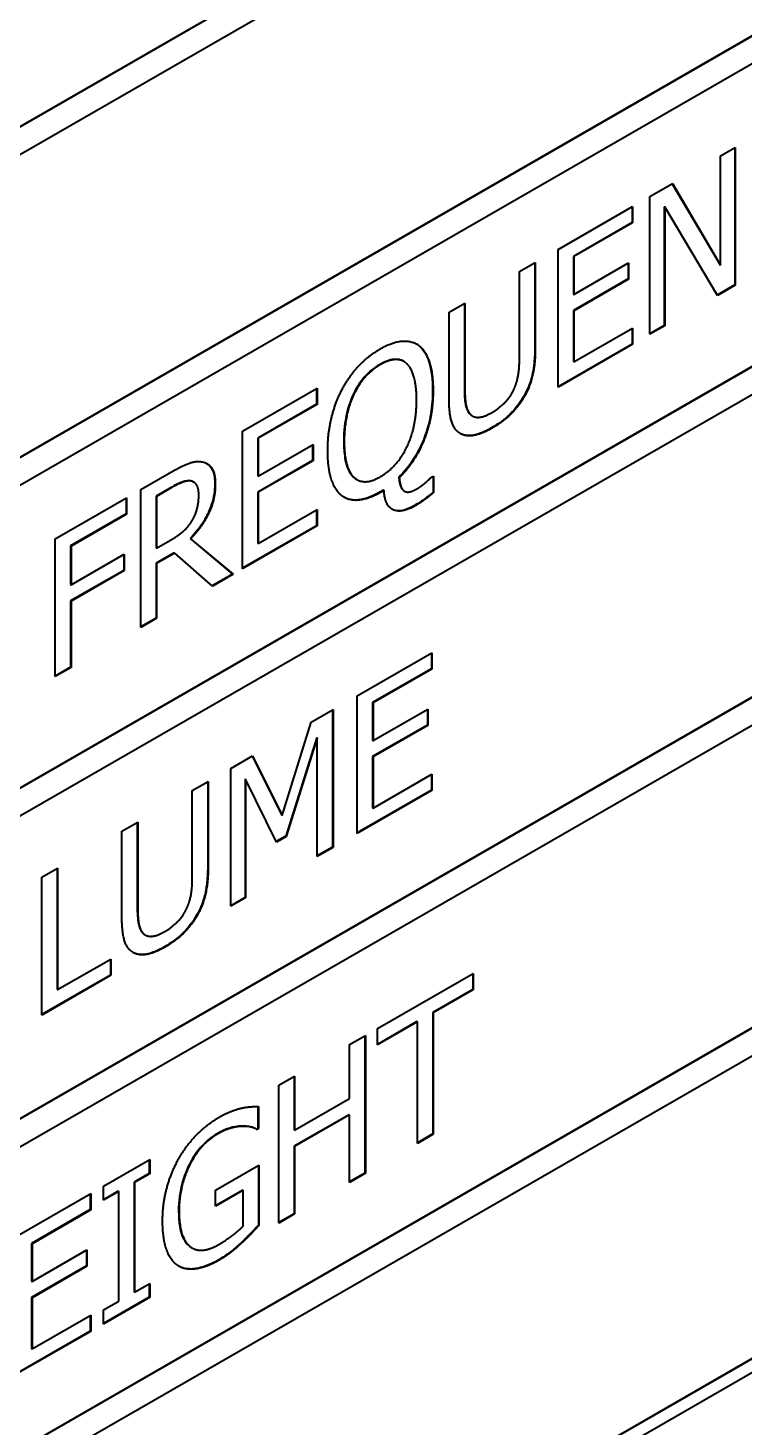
# Model space of a CAD drawing. Header units: millimetres. Extents: x 0 to 5945, y 0 to 4205.
# Drawn here: x 5579.26 to 5584.57, y 3287.47 to 3297.85 of the extents above; entities that cross this region are included whole.
import ezdxf

# ---------------------------------------------------------------- set-up
doc = ezdxf.new("R2010")
doc.units = ezdxf.units.MM
doc.header["$LTSCALE"] = 5
doc.layers.add('가시적인 것(ISO)', color=3, linetype='Continuous', lineweight=40)
doc.layers.add('가시적인 좁은 것(ISO)', color=3, linetype='Continuous', lineweight=35)

msp = doc.modelspace()

# ---------------------------------------------------------------- linework, layer by layer
at = {"layer": '가시적인 것(ISO)'}
for p, q in [((5573.3832, 3293.7653), (5589.1128, 3302.8234)), ((5589.1163, 3302.8214), (5573.3832, 3293.7613)), ((5573.3832, 3293.5569), (5589.1163, 3302.617)), ((5573.3832, 3291.3127), (5589.1128, 3300.3708)), ((5589.1163, 3300.3687), (5573.3832, 3291.3086)), ((5573.3832, 3291.1042), (5589.1163, 3300.1643)), ((5573.3832, 3288.8601), (5589.1128, 3297.9181)), ((5589.1163, 3297.9161), (5573.3832, 3288.856)), ((5573.3832, 3288.6516), (5589.1163, 3297.7117)), ((5584.3987, 3296.8988), (5584.5083, 3296.9619)), ((5584.5047, 3296.9598), (5584.5047, 3295.942)), ((5584.5083, 3296.9619), (5584.5083, 3295.9399)), ((5584.3987, 3296.0897), (5584.3987, 3296.8988)), ((5583.8758, 3296.5977), (5584.0427, 3296.6938)), ((5584.041, 3296.6928), (5584.3952, 3296.0917)), ((5584.0427, 3296.6938), (5584.3987, 3296.0897)), ((5583.1939, 3296.205), (5583.7469, 3296.5234)), ((5583.7433, 3296.5214), (5583.7433, 3296.4045)), ((5583.7469, 3296.5234), (5583.7469, 3296.4025)), ((5583.8758, 3295.5757), (5583.8758, 3296.5977)), ((5583.9819, 3296.522), (5583.9819, 3295.6409)), ((5583.9819, 3296.522), (5583.9854, 3296.52)), ((5584.3765, 3295.8641), (5583.9854, 3296.52)), ((5583.9854, 3296.52), (5583.9854, 3295.6388)), ((5583.7433, 3296.4045), (5583.3078, 3296.1538)), ((5583.7469, 3296.4025), (5583.3114, 3296.1517)), ((5583.7433, 3296.4045), (5583.7469, 3296.4025)), ((5583.1939, 3295.1831), (5583.1939, 3296.205)), ((5582.9081, 3296.0404), (5583.0256, 3296.1081)), ((5583.0221, 3296.106), (5583.0221, 3295.4724)), ((5583.0256, 3296.1081), (5583.0256, 3295.4704)), ((5583.3078, 3296.1538), (5583.3114, 3296.1517)), ((5583.3078, 3296.1538), (5583.3078, 3295.8738)), ((5583.3114, 3296.1517), (5583.3114, 3295.8718)), ((5583.3114, 3295.8718), (5583.7175, 3296.1057)), ((5583.714, 3296.1037), (5583.714, 3295.9868)), ((5583.7175, 3296.1057), (5583.7175, 3295.9848)), ((5584.3952, 3296.0917), (5584.3987, 3296.0897)), ((5582.9081, 3295.3994), (5582.9081, 3296.0404)), ((5583.714, 3295.9868), (5583.3078, 3295.7529)), ((5583.7175, 3295.9848), (5583.3114, 3295.7509)), ((5583.714, 3295.9868), (5583.7175, 3295.9848)), ((5583.3078, 3295.8738), (5583.3114, 3295.8718)), ((5584.5047, 3295.942), (5584.3747, 3295.8671)), ((5584.5083, 3295.9399), (5584.3765, 3295.8641)), ((5584.5047, 3295.942), (5584.5083, 3295.9399)), ((5582.386, 3295.7397), (5582.5034, 3295.8074)), ((5582.4999, 3295.8053), (5582.4999, 3295.1717)), ((5582.5034, 3295.8074), (5582.5034, 3295.1697)), ((5582.386, 3295.102), (5582.386, 3295.7397)), ((5583.3078, 3295.7529), (5583.3114, 3295.7509)), ((5583.3078, 3295.7529), (5583.3078, 3295.3736)), ((5583.3114, 3295.7509), (5583.3114, 3295.3716)), ((5583.3114, 3295.3716), (5583.7469, 3295.6224)), ((5583.7433, 3295.6204), (5583.7433, 3295.5035)), ((5583.7469, 3295.6224), (5583.7469, 3295.5015)), ((5583.9819, 3295.6409), (5583.8758, 3295.5798)), ((5583.9854, 3295.6388), (5583.8758, 3295.5757)), ((5583.9819, 3295.6409), (5583.9854, 3295.6388)), ((5573.3832, 3286.4074), (5589.1128, 3295.4655)), ((5589.1163, 3295.4634), (5573.3832, 3286.4033)), ((5583.7433, 3295.5035), (5583.1939, 3295.1871)), ((5583.7469, 3295.5015), (5583.1939, 3295.1831)), ((5583.7433, 3295.5035), (5583.7469, 3295.5015)), ((5582.0476, 3295.3756), (5582.0512, 3295.3736)), ((5583.3078, 3295.3736), (5583.3114, 3295.3716)), ((5573.3832, 3286.199), (5589.1163, 3295.2591)), ((5580.8546, 3294.8578), (5581.4075, 3295.1763)), ((5581.404, 3295.1742), (5581.404, 3295.0574)), ((5581.4075, 3295.1763), (5581.4075, 3295.0554)), ((5581.404, 3295.0574), (5580.9685, 3294.8066)), ((5581.4075, 3295.0554), (5580.972, 3294.8046)), ((5581.404, 3295.0574), (5581.4075, 3295.0554)), ((5582.5567, 3294.9715), (5582.5603, 3294.9695)), ((5580.8546, 3293.8359), (5580.8546, 3294.8578)), ((5582.4683, 3294.8406), (5582.4705, 3294.8393)), ((5580.9685, 3294.8066), (5580.972, 3294.8046)), ((5580.9685, 3294.8066), (5580.9685, 3294.5267)), ((5580.972, 3294.8046), (5580.972, 3294.5247)), ((5580.972, 3294.5247), (5581.3782, 3294.7585)), ((5581.3746, 3294.7565), (5581.3746, 3294.6397)), ((5581.3782, 3294.7585), (5581.3782, 3294.6376)), ((5581.3746, 3294.6397), (5580.9685, 3294.4058)), ((5581.3782, 3294.6376), (5580.972, 3294.4038)), ((5581.3746, 3294.6397), (5581.3782, 3294.6376)), ((5580.1003, 3294.4235), (5580.3281, 3294.5547)), ((5580.9685, 3294.5267), (5580.972, 3294.5247)), ((5582.2549, 3294.5156), (5582.2706, 3294.5247)), ((5582.2706, 3294.5247), (5582.2706, 3294.4013)), ((5580.1003, 3293.4016), (5580.1003, 3294.4235)), ((5580.331, 3294.4428), (5580.2143, 3294.3756)), ((5580.3345, 3294.4408), (5580.2178, 3294.3736)), ((5580.4902, 3294.4819), (5580.4937, 3294.4799)), ((5581.6999, 3294.5004), (5581.7034, 3294.4983)), ((5581.9004, 3294.4207), (5581.8731, 3294.405)), ((5581.9004, 3294.4207), (5581.9039, 3294.4187)), ((5582.0135, 3294.5148), (5582.0171, 3294.5128)), ((5582.2671, 3294.5226), (5582.2671, 3294.4033)), ((5579.4664, 3294.0585), (5579.995, 3294.3629)), ((5579.9915, 3294.3608), (5579.9915, 3294.244)), ((5579.995, 3294.3629), (5579.995, 3294.242)), ((5580.2143, 3294.3756), (5580.2178, 3294.3736)), ((5580.2143, 3294.3756), (5580.2143, 3293.9913)), ((5580.2178, 3294.3736), (5580.2178, 3293.9893)), ((5580.9685, 3294.4058), (5580.972, 3294.4038)), ((5580.9685, 3294.4058), (5580.9685, 3294.0265)), ((5580.972, 3294.4038), (5580.972, 3294.0245)), ((5581.9039, 3294.4187), (5581.8767, 3294.403)), ((5582.0518, 3294.4144), (5582.0554, 3294.4124)), ((5582.2671, 3294.4033), (5582.2706, 3294.4013)), ((5579.9915, 3294.244), (5579.5804, 3294.0072)), ((5579.995, 3294.242), (5579.5839, 3294.0052)), ((5579.9915, 3294.244), (5579.995, 3294.242)), ((5580.972, 3294.0245), (5581.4075, 3294.2753)), ((5581.404, 3294.2732), (5581.404, 3294.1564)), ((5581.4075, 3294.2753), (5581.4075, 3294.1543)), ((5581.404, 3294.1564), (5580.8546, 3293.84)), ((5581.4075, 3294.1543), (5580.8546, 3293.8359)), ((5581.404, 3294.1564), (5581.4075, 3294.1543)), ((5579.4664, 3293.0365), (5579.4664, 3294.0585)), ((5579.5804, 3294.0072), (5579.5804, 3293.719)), ((5579.5804, 3294.0072), (5579.5839, 3294.0052)), ((5579.5839, 3294.0052), (5579.5839, 3293.717)), ((5580.2178, 3293.9893), (5580.3209, 3294.0487)), ((5580.4664, 3294.0612), (5580.4699, 3294.0591)), ((5580.4664, 3294.0612), (5580.7808, 3293.7975)), ((5580.4699, 3294.0591), (5580.7844, 3293.7955)), ((5580.9685, 3294.0265), (5580.972, 3294.0245)), ((5579.5839, 3293.717), (5579.9778, 3293.9439)), ((5579.9743, 3293.9418), (5579.9743, 3293.825)), ((5579.9778, 3293.9439), (5579.9778, 3293.823)), ((5580.2143, 3293.9913), (5580.2178, 3293.9893)), ((5580.3489, 3293.9554), (5580.2143, 3293.8779)), ((5580.3525, 3293.9534), (5580.2178, 3293.8758)), ((5580.3489, 3293.9554), (5580.3525, 3293.9534)), ((5580.6318, 3293.7076), (5580.3525, 3293.9534)), ((5579.9743, 3293.825), (5579.5804, 3293.5981)), ((5579.9778, 3293.823), (5579.5839, 3293.5961)), ((5579.9743, 3293.825), (5579.9778, 3293.823)), ((5580.2143, 3293.8779), (5580.2178, 3293.8758)), ((5580.2143, 3293.8779), (5580.2143, 3293.4713)), ((5580.2178, 3293.8758), (5580.2178, 3293.4692)), ((5580.7808, 3293.7975), (5580.629, 3293.7101)), ((5580.7808, 3293.7975), (5580.7844, 3293.7955)), ((5579.5804, 3293.719), (5579.5839, 3293.717)), ((5580.7844, 3293.7955), (5580.6318, 3293.7076)), ((5579.5804, 3293.5981), (5579.5804, 3293.1062)), ((5579.5804, 3293.5981), (5579.5839, 3293.5961)), ((5579.5839, 3293.5961), (5579.5839, 3293.1042)), ((5580.2143, 3293.4713), (5580.1003, 3293.4056)), ((5580.2178, 3293.4692), (5580.1003, 3293.4016)), ((5580.2143, 3293.4713), (5580.2178, 3293.4692)), ((5581.7055, 3292.8952), (5582.2585, 3293.2137)), ((5582.2549, 3293.2116), (5582.2549, 3293.0948)), ((5582.2585, 3293.2137), (5582.2585, 3293.0927)), ((5579.5804, 3293.1062), (5579.4664, 3293.0406)), ((5579.5839, 3293.1042), (5579.4664, 3293.0365)), ((5579.5804, 3293.1062), (5579.5839, 3293.1042)), ((5582.2549, 3293.0948), (5581.8194, 3292.844)), ((5582.2585, 3293.0927), (5581.823, 3292.842)), ((5582.2549, 3293.0948), (5582.2585, 3293.0927)), ((5573.3832, 3283.9548), (5589.1128, 3293.0128)), ((5589.1163, 3293.0108), (5573.3832, 3283.9507)), ((5581.7055, 3291.8733), (5581.7055, 3292.8952)), ((5573.3832, 3283.7463), (5589.1163, 3292.8064)), ((5581.3631, 3292.6981), (5581.5264, 3292.7921)), ((5581.5229, 3292.7901), (5581.5229, 3291.7722)), ((5581.5264, 3292.7921), (5581.5264, 3291.7702)), ((5581.8194, 3292.844), (5581.823, 3292.842)), ((5581.8194, 3292.844), (5581.8194, 3292.5641)), ((5581.823, 3292.842), (5581.823, 3292.562)), ((5581.823, 3292.562), (5582.2291, 3292.7959)), ((5582.2256, 3292.7939), (5582.2256, 3292.677)), ((5582.2291, 3292.7959), (5582.2291, 3292.675)), ((5581.1497, 3292.0062), (5581.3631, 3292.6981)), ((5582.2256, 3292.677), (5581.8194, 3292.4432)), ((5582.2291, 3292.675), (5581.823, 3292.4411)), ((5582.2256, 3292.677), (5582.2291, 3292.675)), ((5581.4054, 3292.5849), (5581.1748, 3291.8533)), ((5581.409, 3292.5828), (5581.1783, 3291.8513)), ((5581.4054, 3292.5849), (5581.409, 3292.5828)), ((5581.409, 3291.7025), (5581.409, 3292.5828)), ((5581.8194, 3292.5641), (5581.823, 3292.562)), ((5580.7686, 3292.3557), (5580.9291, 3292.4481)), ((5580.7686, 3291.3338), (5580.7686, 3292.3557)), ((5580.9271, 3292.447), (5581.1461, 3292.0082)), ((5580.9291, 3292.4481), (5581.1497, 3292.0062)), ((5581.8194, 3292.4432), (5581.823, 3292.4411)), ((5581.8194, 3292.4432), (5581.8194, 3292.0639)), ((5581.823, 3292.4411), (5581.823, 3292.0618)), ((5580.4828, 3292.1911), (5580.6003, 3292.2588)), ((5580.5967, 3292.2567), (5580.5967, 3291.6231)), ((5580.6003, 3292.2588), (5580.6003, 3291.6211)), ((5580.8747, 3292.2792), (5580.8747, 3291.3989)), ((5580.8747, 3292.2792), (5580.8782, 3292.2772)), ((5581.1067, 3291.81), (5580.8782, 3292.2772)), ((5580.8782, 3292.2772), (5580.8782, 3291.3969)), ((5581.823, 3292.0618), (5582.2585, 3292.3126)), ((5582.2549, 3292.3106), (5582.2549, 3292.1938)), ((5582.2585, 3292.3126), (5582.2585, 3292.1917)), ((5580.4828, 3291.5501), (5580.4828, 3292.1911)), ((5582.2549, 3292.1938), (5581.7055, 3291.8774)), ((5582.2585, 3292.1917), (5581.7055, 3291.8733)), ((5582.2549, 3292.1938), (5582.2585, 3292.1917)), ((5581.8194, 3292.0639), (5581.823, 3292.0618)), ((5579.9606, 3291.8904), (5580.0781, 3291.9581)), ((5580.0746, 3291.956), (5580.0746, 3291.3224)), ((5580.0781, 3291.9581), (5580.0781, 3291.3204)), ((5581.1461, 3292.0082), (5581.1497, 3292.0062)), ((5579.9606, 3291.2528), (5579.9606, 3291.8904)), ((5581.1748, 3291.8533), (5581.1051, 3291.8132)), ((5581.1783, 3291.8513), (5581.1067, 3291.81)), ((5581.1748, 3291.8533), (5581.1783, 3291.8513)), ((5581.5229, 3291.7722), (5581.409, 3291.7066)), ((5581.5264, 3291.7702), (5581.409, 3291.7025)), ((5581.5229, 3291.7722), (5581.5264, 3291.7702)), ((5579.3669, 3291.5485), (5579.4843, 3291.6161)), ((5579.3669, 3290.5266), (5579.3669, 3291.5485)), ((5579.4808, 3291.6141), (5579.4808, 3290.7172)), ((5579.4843, 3291.6161), (5579.4843, 3290.7151)), ((5580.8747, 3291.3989), (5580.7686, 3291.3378)), ((5580.8782, 3291.3969), (5580.7686, 3291.3338)), ((5580.8747, 3291.3989), (5580.8782, 3291.3969)), ((5580.1314, 3291.1222), (5580.135, 3291.1202)), ((5579.4843, 3290.7151), (5579.879, 3290.9424)), ((5579.8755, 3290.9404), (5579.8755, 3290.8235)), ((5579.879, 3290.9424), (5579.879, 3290.8215)), ((5580.043, 3290.9913), (5580.0452, 3290.99)), ((5579.8755, 3290.8235), (5579.3669, 3290.5306)), ((5579.879, 3290.8215), (5579.3669, 3290.5266)), ((5579.8755, 3290.8235), (5579.879, 3290.8215)), ((5581.8545, 3290.4262), (5582.565, 3290.8354)), ((5582.5615, 3290.8333), (5582.5615, 3290.7165)), ((5582.565, 3290.8354), (5582.565, 3290.7145)), ((5579.4808, 3290.7172), (5579.4843, 3290.7151)), ((5582.5615, 3290.7165), (5582.265, 3290.5457)), ((5582.565, 3290.7145), (5582.2685, 3290.5437)), ((5582.5615, 3290.7165), (5582.565, 3290.7145)), ((5589.2047, 3290.5069), (5573.2948, 3281.345)), ((5573.3832, 3281.5021), (5589.1128, 3290.5602)), ((5589.1163, 3290.5582), (5573.3832, 3281.4981)), ((5582.1475, 3290.4781), (5581.8545, 3290.3093)), ((5582.1475, 3290.4781), (5582.151, 3290.476)), ((5582.265, 3290.5457), (5582.265, 3289.6447)), ((5582.265, 3290.5457), (5582.2685, 3290.5437)), ((5582.2685, 3290.5437), (5582.2685, 3289.6427)), ((5581.6482, 3290.3074), (5581.7657, 3290.375)), ((5581.7657, 3290.375), (5581.7657, 3289.3531)), ((5582.151, 3290.476), (5581.8545, 3290.3053)), ((5581.8545, 3290.3053), (5581.8545, 3290.4262)), ((5582.151, 3289.575), (5582.151, 3290.476)), ((5581.6482, 3289.9066), (5581.6482, 3290.3074)), ((5581.7621, 3290.373), (5581.7621, 3289.3551)), ((5581.1239, 3290.0055), (5581.2413, 3290.0731)), ((5581.2378, 3290.0711), (5581.2378, 3289.6743)), ((5581.2413, 3290.0731), (5581.2413, 3289.6723)), ((5581.1239, 3288.9835), (5581.1239, 3290.0055)), ((5581.2413, 3289.6723), (5581.6482, 3289.9066)), ((5580.9692, 3289.8489), (5580.9692, 3289.6869)), ((5580.9727, 3289.8489), (5580.9727, 3289.6849)), ((5581.6447, 3289.7877), (5581.2378, 3289.5534)), ((5581.6482, 3289.7857), (5581.2413, 3289.5514)), ((5581.6447, 3289.7877), (5581.6482, 3289.7857)), ((5581.6482, 3289.2855), (5581.6482, 3289.7857)), ((5580.8474, 3289.7029), (5580.851, 3289.7009)), ((5580.9692, 3289.6869), (5580.9592, 3289.6812)), ((5580.9592, 3289.6812), (5580.9627, 3289.6791)), ((5580.9727, 3289.6849), (5580.9627, 3289.6791)), ((5580.9692, 3289.6869), (5580.9727, 3289.6849)), ((5581.2378, 3289.6743), (5581.2413, 3289.6723)), ((5581.2378, 3289.5534), (5581.2413, 3289.5514)), ((5581.2378, 3289.5534), (5581.2378, 3289.0532)), ((5581.2413, 3289.5514), (5581.2413, 3289.0512)), ((5582.265, 3289.6447), (5582.151, 3289.5791)), ((5582.2685, 3289.6427), (5582.151, 3289.575)), ((5582.265, 3289.6447), (5582.2685, 3289.6427)), ((5579.8246, 3289.2572), (5580.1669, 3289.4544)), ((5580.1634, 3289.4524), (5580.1634, 3289.3521)), ((5580.1669, 3289.4544), (5580.1669, 3289.35)), ((5580.1634, 3289.3521), (5580.0509, 3289.2873)), ((5580.1669, 3289.35), (5580.0545, 3289.2853)), ((5580.1634, 3289.3521), (5580.1669, 3289.35)), ((5580.6554, 3289.228), (5580.9763, 3289.4128)), ((5580.9728, 3289.4108), (5580.9728, 3288.9685)), ((5580.9763, 3289.4128), (5580.9763, 3288.9665)), ((5581.7621, 3289.3551), (5581.6482, 3289.2895)), ((5581.7657, 3289.3531), (5581.6482, 3289.2855)), ((5581.7621, 3289.3551), (5581.7657, 3289.3531)), ((5579.8246, 3289.1529), (5579.8246, 3289.2572)), ((5580.0509, 3289.2873), (5580.0545, 3289.2853)), ((5580.0509, 3289.2873), (5580.0509, 3288.4741)), ((5580.0545, 3289.2853), (5580.0545, 3288.472)), ((5579.177, 3288.8844), (5579.73, 3289.2028)), ((5579.7265, 3289.2007), (5579.7265, 3289.0839)), ((5579.73, 3289.2028), (5579.73, 3289.0819)), ((5579.9335, 3289.2197), (5579.8246, 3289.157)), ((5579.937, 3289.2176), (5579.8246, 3289.1529)), ((5579.9335, 3289.2197), (5579.937, 3289.2176)), ((5579.937, 3288.4044), (5579.937, 3289.2176)), ((5580.8568, 3289.2288), (5580.6554, 3289.1129)), ((5580.6554, 3289.1088), (5580.6554, 3289.228)), ((5580.8603, 3289.2268), (5580.6554, 3289.1088)), ((5580.8568, 3289.2288), (5580.8603, 3289.2268)), ((5580.8603, 3288.9626), (5580.8603, 3289.2268)), ((5579.7265, 3289.0839), (5579.291, 3288.8331)), ((5579.73, 3289.0819), (5579.2945, 3288.8311)), ((5579.7265, 3289.0839), (5579.73, 3289.0819)), ((5581.2378, 3289.0532), (5581.1239, 3288.9876)), ((5581.2413, 3289.0512), (5581.1239, 3288.9835)), ((5581.2378, 3289.0532), (5581.2413, 3289.0512)), ((5580.9728, 3288.9685), (5580.9763, 3288.9665)), ((5579.291, 3288.8331), (5579.291, 3288.5532)), ((5579.291, 3288.8331), (5579.2945, 3288.8311)), ((5579.2945, 3288.8311), (5579.2945, 3288.5512)), ((5579.2945, 3288.5512), (5579.7006, 3288.785)), ((5579.6971, 3288.783), (5579.6971, 3288.6662)), ((5579.7006, 3288.785), (5579.7006, 3288.6641)), ((5580.4621, 3288.8127), (5580.4656, 3288.8107)), ((5580.479, 3288.801), (5580.4826, 3288.7989)), ((5579.6971, 3288.6662), (5579.291, 3288.4323)), ((5579.7006, 3288.6641), (5579.2945, 3288.4303)), ((5579.6971, 3288.6662), (5579.7006, 3288.6641)), ((5579.291, 3288.5532), (5579.2945, 3288.5512)), ((5580.0545, 3288.472), (5580.1669, 3288.5368)), ((5580.1634, 3288.5348), (5580.1634, 3288.4345)), ((5580.1669, 3288.5368), (5580.1669, 3288.4325)), ((5579.291, 3288.4323), (5579.291, 3288.053)), ((5579.291, 3288.4323), (5579.2945, 3288.4303)), ((5579.2945, 3288.4303), (5579.2945, 3288.051)), ((5580.1634, 3288.4345), (5579.8246, 3288.2394)), ((5580.1669, 3288.4325), (5579.8246, 3288.2353)), ((5579.8246, 3288.3396), (5579.937, 3288.4044)), ((5580.0509, 3288.4741), (5580.0545, 3288.472)), ((5580.1634, 3288.4345), (5580.1669, 3288.4325)), ((5579.2945, 3288.051), (5579.73, 3288.3018)), ((5579.7265, 3288.2997), (5579.7265, 3288.1829)), ((5579.73, 3288.3018), (5579.73, 3288.1808)), ((5579.8246, 3288.2353), (5579.8246, 3288.3396)), ((5579.7265, 3288.1829), (5579.177, 3287.8665)), ((5579.73, 3288.1808), (5579.177, 3287.8624)), ((5579.7265, 3288.1829), (5579.73, 3288.1808)), ((5579.291, 3288.053), (5579.2945, 3288.051))]:
    msp.add_line(p, q, dxfattribs=at)
for points, degree in [([(5581.5923, 3295.1651), (5581.6439, 3295.2635), (5581.7879, 3295.4168), (5581.8767, 3295.468)], 2), ([(5581.8767, 3295.468), (5581.9669, 3295.52), (5582.1116, 3295.5304), (5582.1618, 3295.493)], 2), ([(5582.1441, 3295.5045), (5582.1489, 3295.5016), (5582.1536, 3295.4985), (5582.1582, 3295.4951)], 3), ([(5582.1618, 3295.493), (5582.2119, 3295.4548), (5582.2678, 3295.2874), (5582.2678, 3295.1599)], 2), ([(5583.0256, 3295.4704), (5583.0256, 3295.3636), (5582.9883, 3295.1897), (5582.9411, 3295.1103)], 2), ([(5582.0729, 3295.3574), (5582.0378, 3295.3902), (5581.939, 3295.3863), (5581.8774, 3295.3508)], 2), ([(5582.1453, 3295.0893), (5582.1453, 3295.1912), (5582.1073, 3295.3259), (5582.0729, 3295.3574)], 2), ([(5582.8702, 3295.1747), (5582.8924, 3295.2264), (5582.9081, 3295.3307), (5582.9081, 3295.3994)], 2), ([(5581.8774, 3295.3508), (5581.8137, 3295.3141), (5581.7177, 3295.2075), (5581.6811, 3295.1318)], 2), ([(5581.4863, 3294.7099), (5581.4863, 3294.839), (5581.5415, 3295.0662), (5581.5923, 3295.1651)], 2), ([(5582.2678, 3295.1599), (5582.2678, 3294.9611), (5582.1338, 3294.6256), (5582.0171, 3294.5128)], 2), ([(5582.5034, 3295.1697), (5582.5034, 3295.0985), (5582.5192, 3295.0115), (5582.5414, 3294.9853)], 2), ([(5582.7054, 3294.9962), (5582.7606, 3295.0279), (5582.8465, 3295.1196), (5582.8702, 3295.1747)], 2), ([(5581.6811, 3295.1318), (5581.646, 3295.0594), (5581.6088, 3294.8798), (5581.6088, 3294.7804)], 2), ([(5581.8774, 3294.5193), (5581.9999, 3294.5899), (5582.1453, 3294.8881), (5582.1453, 3295.0893)], 2), ([(5582.4705, 3294.8393), (5582.4239, 3294.8655), (5582.386, 3294.9927), (5582.386, 3295.102)], 2), ([(5582.9411, 3295.1103), (5582.8988, 3295.038), (5582.7871, 3294.9272), (5582.7054, 3294.8802)], 2), ([(5582.5379, 3294.9874), (5582.5434, 3294.9809), (5582.5497, 3294.9756), (5582.5567, 3294.9715)], 3), ([(5582.5414, 3294.9853), (5582.565, 3294.9575), (5582.6467, 3294.9623), (5582.7054, 3294.9962)], 2), ([(5582.7054, 3294.8802), (5582.6273, 3294.8353), (5582.5113, 3294.8156), (5582.4705, 3294.8393)], 2), ([(5581.6088, 3294.7804), (5581.6088, 3294.5791), (5581.7549, 3294.4488), (5581.8774, 3294.5193)], 2), ([(5580.3281, 3294.5547), (5580.404, 3294.5984), (5580.5065, 3294.6383), (5580.553, 3294.6304)], 2), ([(5580.553, 3294.6304), (5580.5996, 3294.6224), (5580.6533, 3294.5448), (5580.6533, 3294.4645)], 2), ([(5581.5916, 3294.3779), (5581.5408, 3294.4166), (5581.4863, 3294.584), (5581.4863, 3294.7099)], 2), ([(5580.4749, 3294.4869), (5580.4499, 3294.4915), (5580.3833, 3294.4688), (5580.3345, 3294.4408)], 2), ([(5580.6533, 3294.4645), (5580.6533, 3294.3527), (5580.5544, 3294.1442), (5580.4699, 3294.0591)], 2), ([(5580.4902, 3294.4819), (5580.4845, 3294.4852), (5580.4782, 3294.4875), (5580.4714, 3294.4889)], 3), ([(5580.5308, 3294.3832), (5580.5308, 3294.4279), (5580.5036, 3294.481), (5580.4749, 3294.4869)], 2), ([(5582.0171, 3294.5128), (5582.0199, 3294.4764), (5582.0371, 3294.425), (5582.0507, 3294.4154)], 2), ([(5582.0507, 3294.4154), (5582.0672, 3294.4034), (5582.1123, 3294.4095), (5582.1525, 3294.4326)], 2), ([(5582.1525, 3294.4326), (5582.1761, 3294.4462), (5582.2406, 3294.5007), (5582.2549, 3294.5156)], 2), ([(5580.4807, 3294.1937), (5580.5065, 3294.2367), (5580.5308, 3294.3302), (5580.5308, 3294.3832)], 2), ([(5581.8767, 3294.403), (5581.7872, 3294.3514), (5581.6432, 3294.3389), (5581.5916, 3294.3779)], 2), ([(5582.1331, 3294.303), (5582.0335, 3294.2457), (5581.9096, 3294.3027), (5581.9039, 3294.4187)], 2), ([(5582.0472, 3294.4175), (5582.0487, 3294.4164), (5582.0503, 3294.4154), (5582.0518, 3294.4144)], 3), ([(5582.2706, 3294.4013), (5582.2384, 3294.3736), (5582.1682, 3294.3232), (5582.1331, 3294.303)], 2), ([(5580.3209, 3294.0487), (5580.3718, 3294.078), (5580.4527, 3294.1453), (5580.4807, 3294.1937)], 2), ([(5580.6003, 3291.6211), (5580.6003, 3291.5143), (5580.563, 3291.3404), (5580.5158, 3291.261)], 2), ([(5580.4449, 3291.3254), (5580.4671, 3291.3771), (5580.4828, 3291.4814), (5580.4828, 3291.5501)], 2), ([(5580.0781, 3291.3204), (5580.0781, 3291.2492), (5580.0939, 3291.1622), (5580.1161, 3291.1361)], 2), ([(5580.2801, 3291.1469), (5580.3353, 3291.1786), (5580.4212, 3291.2704), (5580.4449, 3291.3254)], 2), ([(5580.0452, 3290.99), (5579.9986, 3291.0162), (5579.9606, 3291.1434), (5579.9606, 3291.2528)], 2), ([(5580.5158, 3291.261), (5580.4735, 3291.1887), (5580.3618, 3291.078), (5580.2801, 3291.0309)], 2), ([(5580.1125, 3291.1381), (5580.1181, 3291.1316), (5580.1244, 3291.1263), (5580.1314, 3291.1222)], 3), ([(5580.1161, 3291.1361), (5580.1397, 3291.1083), (5580.2214, 3291.1131), (5580.2801, 3291.1469)], 2), ([(5580.2801, 3291.0309), (5580.202, 3290.986), (5580.086, 3290.9664), (5580.0452, 3290.99)], 2), ([(5580.3782, 3289.4543), (5580.432, 3289.5524), (5580.5895, 3289.716), (5580.6834, 3289.77)], 2), ([(5580.6834, 3289.77), (5580.7285, 3289.796), (5580.8102, 3289.8281), (5580.8474, 3289.8363)], 2), ([(5580.8474, 3289.8363), (5580.8775, 3289.8437), (5580.9505, 3289.8493), (5580.9727, 3289.8489)], 2), ([(5580.851, 3289.7009), (5580.8152, 3289.701), (5580.7228, 3289.6751), (5580.6698, 3289.6446)], 2), ([(5580.9627, 3289.6791), (5580.9405, 3289.6887), (5580.894, 3289.7025), (5580.851, 3289.7009)], 2), ([(5580.6698, 3289.6446), (5580.5423, 3289.5712), (5580.3847, 3289.2585), (5580.3847, 3289.0738)], 2), ([(5580.2622, 3288.9991), (5580.2622, 3289.1225), (5580.3224, 3289.3526), (5580.3782, 3289.4543)], 2), ([(5580.3847, 3289.0738), (5580.3847, 3288.9711), (5580.4262, 3288.841), (5580.4656, 3288.8107)], 2), ([(5580.3775, 3288.6672), (5580.3217, 3288.7029), (5580.2622, 3288.8691), (5580.2622, 3288.9991)], 2), ([(5580.6784, 3288.8247), (5580.7278, 3288.8531), (5580.8266, 3288.9266), (5580.8603, 3288.9626)], 2), ([(5580.9763, 3288.9665), (5580.9541, 3288.9421), (5580.8782, 3288.8628), (5580.846, 3288.8334)], 2), ([(5580.4656, 3288.8107), (5580.5036, 3288.7795), (5580.611, 3288.7859), (5580.6784, 3288.8247)], 2), ([(5580.846, 3288.8334), (5580.8023, 3288.7934), (5580.7321, 3288.738), (5580.6827, 3288.7096)], 2), ([(5580.4621, 3288.8127), (5580.4675, 3288.8083), (5580.4731, 3288.8044), (5580.479, 3288.801)], 3), ([(5580.6827, 3288.7096), (5580.5888, 3288.6555), (5580.4334, 3288.6323), (5580.3775, 3288.6672)], 2)]:
    msp.add_open_spline(points, degree=degree, dxfattribs=at)
for points, knots in [([(5582.1582, 3295.4951), (5582.1964, 3295.466), (5582.2206, 3295.4203), (5582.2567, 3295.312), (5582.2642, 3295.2384), (5582.2642, 3295.1619)], [-0.099506158, -0.099506158, -0.099506158, -0.099506158, -0.056157595, -0.056157595, 0, 0, 0, 0]), ([(5583.0221, 3295.4724), (5583.0221, 3295.4316), (5583.02, 3295.3884), (5583.0072, 3295.2866), (5582.9965, 3295.249), (5582.9786, 3295.1912), (5582.9607, 3295.1512), (5582.9375, 3295.1124)], [-0.046030976, -0.046030976, -0.046030976, -0.046030976, -0.037954063, -0.037954063, -0.027123839, -0.027123839, 0, 0, 0, 0]), ([(5582.0476, 3295.3756), (5582.0411, 3295.3794), (5582.0343, 3295.3825), (5582.0113, 3295.3899), (5581.9944, 3295.3914), (5581.9436, 3295.3865), (5581.909, 3295.3731), (5581.8739, 3295.3528)], [-0.054523094, -0.054523094, -0.054523094, -0.054523094, -0.04668159, -0.04668159, -0.029847599, -0.029847599, 0, 0, 0, 0]), ([(5581.8739, 3295.3528), (5581.8506, 3295.3394), (5581.8273, 3295.3234), (5581.7783, 3295.2817), (5581.7591, 3295.2602), (5581.7191, 3295.2105), (5581.6966, 3295.1732), (5581.6776, 3295.1338)], [-0.050133543, -0.050133543, -0.050133543, -0.050133543, -0.039150954, -0.039150954, -0.026352674, -0.026352674, 0, 0, 0, 0]), ([(5582.2642, 3295.1619), (5582.2642, 3295.1056), (5582.2602, 3295.0462), (5582.2411, 3294.9318), (5582.2273, 3294.8769), (5582.1911, 3294.777), (5582.1652, 3294.7166), (5582.0929, 3294.6014), (5582.0553, 3294.5552), (5582.0135, 3294.5148)], [-0.19870132, -0.19870132, -0.19870132, -0.19870132, -0.1363702, -0.1363702, -0.08169125, -0.08169125, -0.03738034, -0.03738034, 0, 0, 0, 0]), ([(5582.4999, 3295.1717), (5582.4999, 3295.1046), (5582.505, 3295.0708), (5582.5136, 3295.0269), (5582.5233, 3295.0045), (5582.5379, 3294.9874)], [-0.036600591, -0.036600591, -0.036600591, -0.036600591, -0.022455248, -0.022455248, 0, 0, 0, 0]), ([(5581.6776, 3295.1338), (5581.6518, 3295.0805), (5581.6349, 3295.0249), (5581.6151, 3294.9291), (5581.6053, 3294.8659), (5581.6053, 3294.7824)], [-0.13794001, -0.13794001, -0.13794001, -0.13794001, -0.06124081, -0.06124081, 0, 0, 0, 0]), ([(5582.9375, 3295.1124), (5582.9236, 3295.0885), (5582.9084, 3295.0658), (5582.8712, 3295.0174), (5582.8527, 3294.9978), (5582.7965, 3294.9421), (5582.7473, 3294.9084), (5582.7019, 3294.8823)], [-0.060023639, -0.060023639, -0.060023639, -0.060023639, -0.050480489, -0.050480489, -0.038557976, -0.038557976, 0, 0, 0, 0]), ([(5582.7019, 3294.8823), (5582.6741, 3294.8662), (5582.6458, 3294.8522), (5582.5943, 3294.8331), (5582.5709, 3294.8271), (5582.5182, 3294.8227), (5582.4913, 3294.8276), (5582.4681, 3294.8407)], [-0.072658513, -0.072658513, -0.072658513, -0.072658513, -0.049002493, -0.049002493, -0.028185567, -0.028185567, -0.000459484, -0.000459484, -0.000459484, -0.000459484]), ([(5581.6053, 3294.7824), (5581.6053, 3294.7386), (5581.6079, 3294.6953), (5581.6203, 3294.6224), (5581.6292, 3294.5909), (5581.6613, 3294.527), (5581.6834, 3294.5098), (5581.6999, 3294.5004)], [-0.103573121, -0.103573121, -0.103573121, -0.103573121, -0.087650244, -0.087650244, -0.074028524, -0.074028524, -0.054876984, -0.054876984, -0.054876984, -0.054876984]), ([(5580.5889, 3294.6181), (5580.5926, 3294.6159), (5580.5962, 3294.6134), (5580.6141, 3294.5993), (5580.6259, 3294.5845), (5580.6456, 3294.5375), (5580.6498, 3294.5029), (5580.6498, 3294.4665)], [-0.050422976, -0.050422976, -0.050422976, -0.050422976, -0.045889955, -0.045889955, -0.026665702, -0.026665702, 0, 0, 0, 0]), ([(5580.4714, 3294.4889), (5580.4537, 3294.4922), (5580.4338, 3294.4893), (5580.3981, 3294.4771), (5580.3733, 3294.4672), (5580.331, 3294.4428)], [-0.085678666, -0.085678666, -0.085678666, -0.085678666, -0.035846928, -0.035846928, 0, 0, 0, 0]), ([(5580.6498, 3294.4665), (5580.6498, 3294.442), (5580.648, 3294.4165), (5580.64, 3294.3656), (5580.6342, 3294.3407), (5580.6105, 3294.2669), (5580.5888, 3294.2249), (5580.5388, 3294.1422), (5580.5042, 3294.0992), (5580.4664, 3294.0612)], [-0.083837667, -0.083837667, -0.083837667, -0.083837667, -0.070412718, -0.070412718, -0.057994479, -0.057994479, -0.03422864, -0.03422864, 0, 0, 0, 0]), ([(5582.0135, 3294.5148), (5582.0166, 3294.4763), (5582.0239, 3294.4524), (5582.0349, 3294.4299), (5582.0403, 3294.4223), (5582.0472, 3294.4175)], [-0.023098216, -0.023098216, -0.023098216, -0.023098216, -0.008768561, -0.008768561, 0, 0, 0, 0]), ([(5581.8731, 3294.405), (5581.8409, 3294.3865), (5581.8088, 3294.3714), (5581.7478, 3294.3515), (5581.7196, 3294.3464), (5581.6608, 3294.3462), (5581.6324, 3294.3534), (5581.6073, 3294.3674)], [-0.090812947, -0.090812947, -0.090812947, -0.090812947, -0.063624422, -0.063624422, -0.03821351, -0.03821351, -0.007989731, -0.007989731, -0.007989731, -0.007989731]), ([(5582.2671, 3294.4033), (5582.2417, 3294.3815), (5582.2179, 3294.3635), (5582.1765, 3294.3337), (5582.1531, 3294.3186), (5582.1296, 3294.3051)], [-0.035446303, -0.035446303, -0.035446303, -0.035446303, -0.019927933, -0.019927933, 0, 0, 0, 0]), ([(5582.1296, 3294.3051), (5582.095, 3294.2852), (5582.0606, 3294.2711), (5581.9997, 3294.2645), (5581.9798, 3294.2706), (5581.9653, 3294.2775), (5581.964, 3294.2782), (5581.9626, 3294.279)], [-0.081749874, -0.081749874, -0.081749874, -0.081749874, -0.064983629, -0.064983629, -0.049869559, -0.049869559, -0.048283469, -0.048283469, -0.048283469, -0.048283469]), ([(5580.5967, 3291.6231), (5580.5967, 3291.5823), (5580.5947, 3291.5391), (5580.5819, 3291.4373), (5580.5711, 3291.3997), (5580.5533, 3291.342), (5580.5353, 3291.3019), (5580.5122, 3291.2631)], [-0.046030976, -0.046030976, -0.046030976, -0.046030976, -0.037954063, -0.037954063, -0.027123839, -0.027123839, 0, 0, 0, 0]), ([(5580.0746, 3291.3224), (5580.0746, 3291.2553), (5580.0797, 3291.2216), (5580.0883, 3291.1776), (5580.098, 3291.1552), (5580.1125, 3291.1381)], [-0.036600591, -0.036600591, -0.036600591, -0.036600591, -0.022455248, -0.022455248, 0, 0, 0, 0]), ([(5580.5122, 3291.2631), (5580.4983, 3291.2392), (5580.4831, 3291.2165), (5580.4459, 3291.1681), (5580.4274, 3291.1485), (5580.3712, 3291.0928), (5580.322, 3291.0591), (5580.2766, 3291.033)], [-0.060023639, -0.060023639, -0.060023639, -0.060023639, -0.050480489, -0.050480489, -0.038557976, -0.038557976, 0, 0, 0, 0]), ([(5580.2766, 3291.033), (5580.2487, 3291.0169), (5580.2205, 3291.0029), (5580.169, 3290.9838), (5580.1455, 3290.9779), (5580.0929, 3290.9735), (5580.066, 3290.9783), (5580.0428, 3290.9914)], [-0.072658513, -0.072658513, -0.072658513, -0.072658513, -0.049002493, -0.049002493, -0.028185567, -0.028185567, -0.000459484, -0.000459484, -0.000459484, -0.000459484]), ([(5580.8474, 3289.7029), (5580.8162, 3289.703), (5580.7842, 3289.6953), (5580.733, 3289.681), (5580.6997, 3289.6659), (5580.6662, 3289.6466)], [-0.044790223, -0.044790223, -0.044790223, -0.044790223, -0.028378605, -0.028378605, 0, 0, 0, 0]), ([(5580.9592, 3289.6812), (5580.9445, 3289.6875), (5580.9293, 3289.693), (5580.8957, 3289.7029), (5580.8713, 3289.7038), (5580.8474, 3289.7029)], [-0.041633405, -0.041633405, -0.041633405, -0.041633405, -0.022298836, -0.022298836, 0, 0, 0, 0]), ([(5580.6662, 3289.6466), (5580.647, 3289.6356), (5580.6279, 3289.6227), (5580.5913, 3289.5933), (5580.574, 3289.5773), (5580.5264, 3289.5263), (5580.4995, 3289.4886), (5580.4541, 3289.4081), (5580.4289, 3289.3553), (5580.3888, 3289.2146), (5580.3811, 3289.1425), (5580.3811, 3289.0758)], [-0.19072632, -0.19072632, -0.19072632, -0.19072632, -0.16422794, -0.16422794, -0.13916, -0.13916, -0.09270504, -0.09270504, -0.04892238, -0.04892238, 0, 0, 0, 0]), ([(5580.3811, 3289.0758), (5580.3811, 3288.9818), (5580.3942, 3288.9259), (5580.4211, 3288.8574), (5580.4385, 3288.8309), (5580.4621, 3288.8127)], [-0.065710721, -0.065710721, -0.065710721, -0.065710721, -0.030726218, -0.030726218, 0, 0, 0, 0]), ([(5580.9728, 3288.9685), (5580.95, 3288.9435), (5580.9184, 3288.9104), (5580.8899, 3288.8807), (5580.866, 3288.8569), (5580.8424, 3288.8355)], [-0.026070438, -0.026070438, -0.026070438, -0.026070438, -0.020820057, -0.020820057, 0, 0, 0, 0]), ([(5580.8424, 3288.8355), (5580.8165, 3288.8117), (5580.7902, 3288.7887), (5580.7366, 3288.7464), (5580.7065, 3288.7274), (5580.6791, 3288.7116)], [-0.046111822, -0.046111822, -0.046111822, -0.046111822, -0.023235848, -0.023235848, 0, 0, 0, 0]), ([(5580.6791, 3288.7116), (5580.6452, 3288.6921), (5580.6114, 3288.6758), (5580.5471, 3288.6531), (5580.5164, 3288.6458), (5580.4475, 3288.6407), (5580.4119, 3288.6477), (5580.381, 3288.6651)], [-0.095145403, -0.095145403, -0.095145403, -0.095145403, -0.066499897, -0.066499897, -0.039837986, -0.039837986, -0.002816386, -0.002816386, -0.002816386, -0.002816386])]:
    msp.add_open_spline(points, degree=3, knots=knots, dxfattribs=at)
at = {"layer": '가시적인 좁은 것(ISO)'}
for p, q in [((5582.1582, 3295.4951), (5582.1618, 3295.493)), ((5583.0221, 3295.4724), (5583.0256, 3295.4704)), ((5581.8739, 3295.3528), (5581.8774, 3295.3508)), ((5582.2642, 3295.1619), (5582.2678, 3295.1599)), ((5582.4999, 3295.1717), (5582.5034, 3295.1697)), ((5581.6776, 3295.1338), (5581.6811, 3295.1318)), ((5582.9375, 3295.1124), (5582.9411, 3295.1103)), ((5582.5379, 3294.9874), (5582.5414, 3294.9853)), ((5582.7019, 3294.8823), (5582.7054, 3294.8802)), ((5581.6053, 3294.7824), (5581.6088, 3294.7804)), ((5580.331, 3294.4428), (5580.3345, 3294.4408)), ((5580.4714, 3294.4889), (5580.4749, 3294.4869)), ((5580.6498, 3294.4665), (5580.6533, 3294.4645)), ((5581.8731, 3294.405), (5581.8767, 3294.403)), ((5582.0472, 3294.4175), (5582.0507, 3294.4154)), ((5582.1296, 3294.3051), (5582.1331, 3294.303)), ((5580.5967, 3291.6231), (5580.6003, 3291.6211)), ((5580.0746, 3291.3224), (5580.0781, 3291.3204)), ((5580.5122, 3291.2631), (5580.5158, 3291.261)), ((5580.1125, 3291.1381), (5580.1161, 3291.1361)), ((5580.2766, 3291.033), (5580.2801, 3291.0309)), ((5580.6662, 3289.6466), (5580.6698, 3289.6446)), ((5580.3811, 3289.0758), (5580.3847, 3289.0738)), ((5580.8424, 3288.8355), (5580.846, 3288.8334)), ((5580.6791, 3288.7116), (5580.6827, 3288.7096))]:
    msp.add_line(p, q, dxfattribs=at)

doc.saveas('drawing.dxf')
